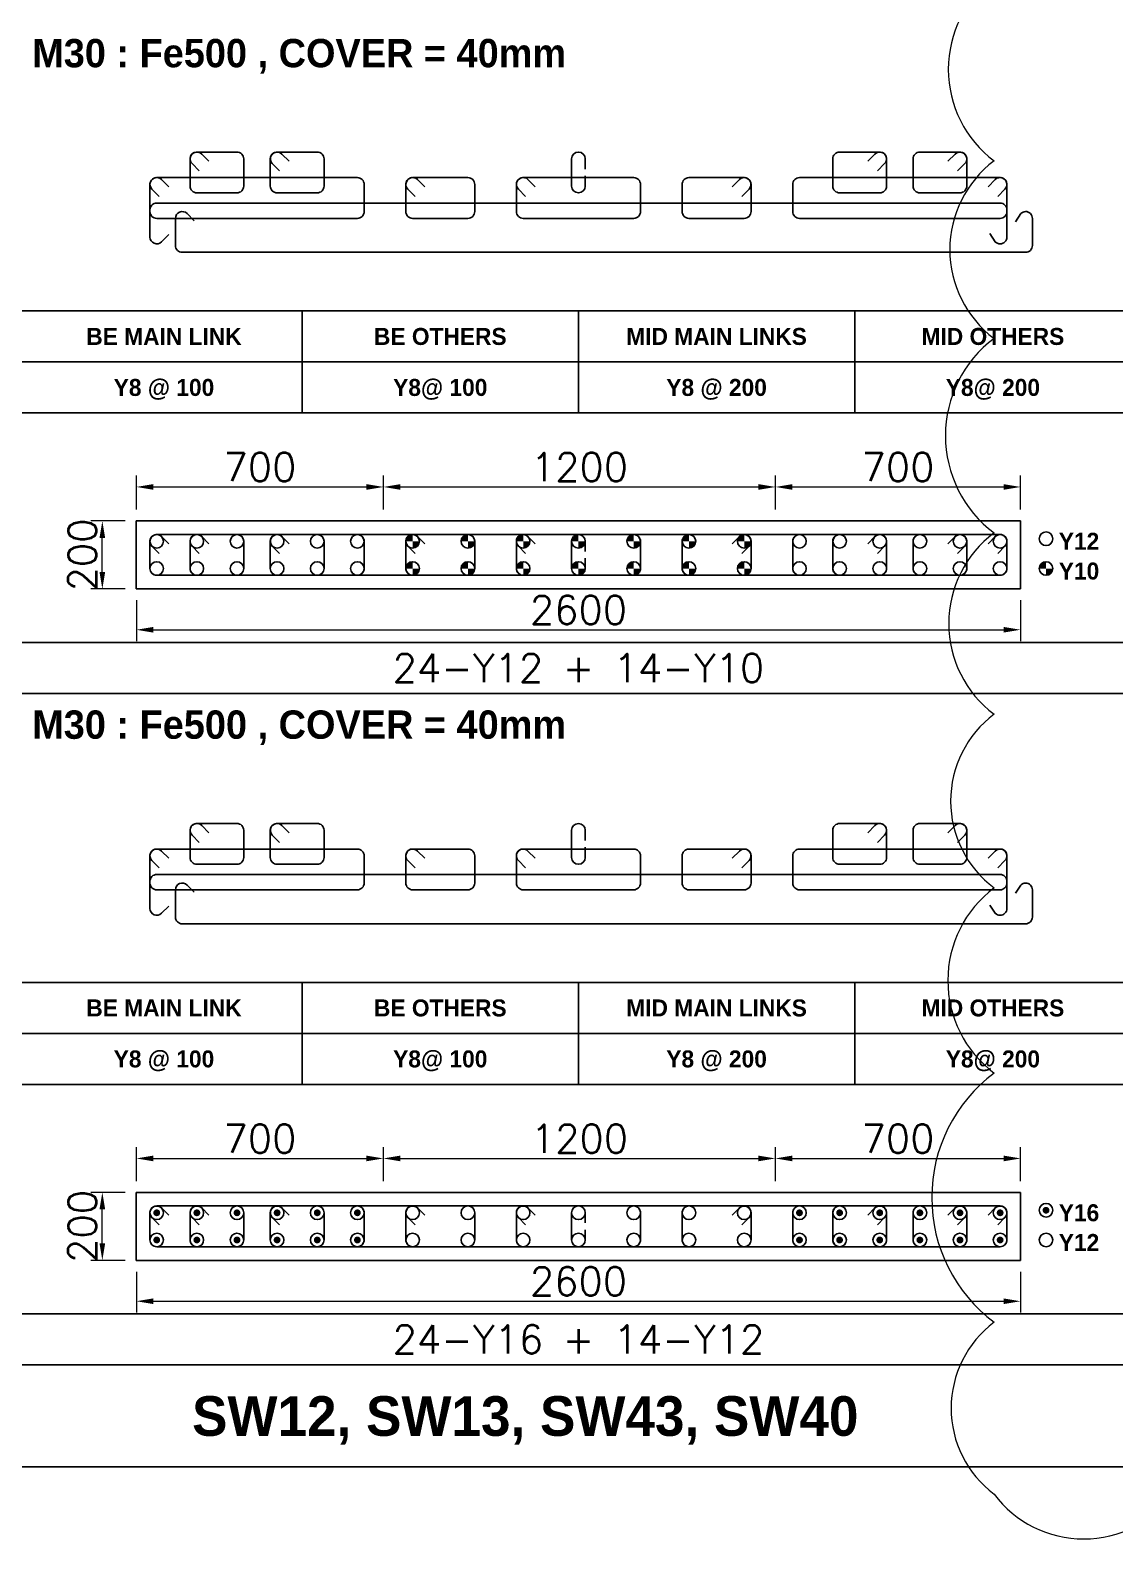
# Model space of a CAD drawing. Header units: millimetres. Extents: x -28707963 to -28231469, y 696001 to 896471.
# Drawn here: x -28315247 to -28305680, y 788127 to 801473 of the extents above; entities that cross this region are included whole.
import ezdxf
from ezdxf.enums import TextEntityAlignment as Align

# ---------------------------------------------------------------- set-up
doc = ezdxf.new("R2010")
doc.units = ezdxf.units.MM
doc.header["$MEASUREMENT"] = 0
doc.header["$PDMODE"] = 34
doc.header["$PDSIZE"] = -8
doc.layers.get('0').update_dxf_attribs({"lineweight": 5})
for name, color, linetype in [('09 COL TEXT-SCH', 2, 'Continuous'), ('14 REINF', 6, 'Continuous'), ('22 TABLE FRAME', 5, 'Continuous'), ('23 STIRRUPS', 5, 'Continuous'), ('SUB TITLE', 3, 'Continuous'), ('TEXT', 4, 'Continuous')]:
    doc.layers.add(name, color=color, linetype=linetype)
doc.layers.add('19 COLUMN', color=1, linetype='Continuous', lineweight=25)
doc.styles.add('adani bold', font='')
doc.styles.add('ROMANS', font='simplex.shx')
doc.styles.get('adani bold').set_extended_font_data('Adani Bold', bold=True)
doc.dimstyles.new('D 50', dxfattribs={"dimscale": 100, "dimtxt": 3, "dimasz": 1.5, "dimexe": 1, "dimexo": 1, "dimgap": 0.5, "dimtad": 1, "dimdec": 0, "dimdsep": 46, "dimtxsty": 'ROMANS', "dimcen": 2.5, "dimclrd": 5, "dimclre": 5, "dimclrt": 4, "dimadec": 0, "dimazin": 0, "dimtfac": 1, "dimtdec": 0, "dimtmove": 0, "dimatfit": 3, "dimfxl": 1, "dimlwd": 0, "dimlwe": 0, "dimarcsym": 0})

# ---------------------------------------------------------------- blocks, each defined once
blk = doc.blocks.new('*D52')
at = {"color": 5, "lineweight": 0, "transparency": 16777216}
for p, q in [((-28314311, 790518), (-28314311, 790158)), ((-28306511, 790518), (-28306511, 790158)), ((-28314161, 790258), (-28306661, 790258))]:
    blk.add_line(p, q, dxfattribs=at)
at = {"color": 5, "transparency": 16777216}
for points in [[(-28314161, 790283), (-28314161, 790233), (-28314311, 790258)], [(-28306661, 790233), (-28306661, 790283), (-28306511, 790258)]]:
    blk.add_solid(points, dxfattribs=at)
at = {"layer": 'Defpoints', "color": 0, "transparency": 16777216}
for p in [(-28314311, 790618), (-28306511, 790618), (-28306511, 790258)]:
    blk.add_point(p, dxfattribs=at)
at = {"color": 4, "transparency": 16777216, "insert": (-28310411, 790433), "char_height": 250, "attachment_point": 5, "style": 'ROMANS'}
blk.add_mtext('2600', dxfattribs=at)
blk = doc.blocks.new('*D53')
at = {"color": 5, "lineweight": 0, "transparency": 16777216}
for p, q in [((-28314411, 791218), (-28314711, 791218)), ((-28314611, 790768), (-28314611, 791068)), ((-28314411, 790618), (-28314711, 790618))]:
    blk.add_line(p, q, dxfattribs=at)
at = {"color": 5, "transparency": 16777216}
for points in [[(-28314586, 791068), (-28314636, 791068), (-28314611, 791218)], [(-28314636, 790768), (-28314586, 790768), (-28314611, 790618)]]:
    blk.add_solid(points, dxfattribs=at)
at = {"layer": 'Defpoints', "color": 0, "transparency": 16777216}
for p in [(-28314611, 791218), (-28314311, 791218), (-28314311, 790618)]:
    blk.add_point(p, dxfattribs=at)
at = {"color": 4, "transparency": 16777216, "insert": (-28314786, 790918), "char_height": 250, "attachment_point": 5, "rotation": 90, "style": 'ROMANS'}
blk.add_mtext('200', dxfattribs=at)
blk = doc.blocks.new('*D54')
at = {"color": 5, "lineweight": 0, "transparency": 16777216}
for p, q in [((-28314311, 791318), (-28314311, 791618)), ((-28312131, 791318), (-28312131, 791618)), ((-28314161, 791518), (-28312281, 791518))]:
    blk.add_line(p, q, dxfattribs=at)
at = {"color": 5, "transparency": 16777216}
for points in [[(-28314161, 791543), (-28314161, 791493), (-28314311, 791518)], [(-28312281, 791493), (-28312281, 791543), (-28312131, 791518)]]:
    blk.add_solid(points, dxfattribs=at)
at = {"layer": 'Defpoints', "color": 0, "transparency": 16777216}
for p in [(-28312131, 791518), (-28314311, 791218), (-28312131, 791218)]:
    blk.add_point(p, dxfattribs=at)
at = {"color": 4, "transparency": 16777216, "insert": (-28313221, 791693), "char_height": 250, "attachment_point": 5, "style": 'ROMANS'}
blk.add_mtext('700', dxfattribs=at)
blk = doc.blocks.new('*D55')
at = {"color": 5, "lineweight": 0, "transparency": 16777216}
for p, q in [((-28312131, 791318), (-28312131, 791618)), ((-28308673, 791318), (-28308673, 791618)), ((-28311981, 791518), (-28308823, 791518))]:
    blk.add_line(p, q, dxfattribs=at)
at = {"color": 5, "transparency": 16777216}
for points in [[(-28311981, 791543), (-28311981, 791493), (-28312131, 791518)], [(-28308823, 791493), (-28308823, 791543), (-28308673, 791518)]]:
    blk.add_solid(points, dxfattribs=at)
at = {"layer": 'Defpoints', "color": 0, "transparency": 16777216}
for p in [(-28308673, 791518), (-28312131, 791218), (-28308673, 791218)]:
    blk.add_point(p, dxfattribs=at)
at = {"color": 4, "transparency": 16777216, "insert": (-28310402, 791693), "char_height": 250, "attachment_point": 5, "style": 'ROMANS'}
blk.add_mtext('1200', dxfattribs=at)
blk = doc.blocks.new('*D56')
at = {"color": 5, "lineweight": 0, "transparency": 16777216}
for p, q in [((-28308673, 791318), (-28308673, 791618)), ((-28306511, 791318), (-28306511, 791618)), ((-28308523, 791518), (-28306661, 791518))]:
    blk.add_line(p, q, dxfattribs=at)
at = {"color": 5, "transparency": 16777216}
for points in [[(-28308523, 791543), (-28308523, 791493), (-28308673, 791518)], [(-28306661, 791493), (-28306661, 791543), (-28306511, 791518)]]:
    blk.add_solid(points, dxfattribs=at)
at = {"layer": 'Defpoints', "color": 0, "transparency": 16777216}
for p in [(-28306511, 791518), (-28308673, 791218), (-28306511, 791218)]:
    blk.add_point(p, dxfattribs=at)
at = {"color": 4, "transparency": 16777216, "insert": (-28307592, 791693), "char_height": 250, "attachment_point": 5, "style": 'ROMANS'}
blk.add_mtext('700', dxfattribs=at)
blk = doc.blocks.new('*D57')
at = {"color": 5, "lineweight": 0, "transparency": 16777216}
for p, q in [((-28314311, 796443), (-28314311, 796083)), ((-28306511, 796443), (-28306511, 796083)), ((-28314161, 796183), (-28306661, 796183))]:
    blk.add_line(p, q, dxfattribs=at)
at = {"color": 5, "transparency": 16777216}
for points in [[(-28314161, 796208), (-28314161, 796158), (-28314311, 796183)], [(-28306661, 796158), (-28306661, 796208), (-28306511, 796183)]]:
    blk.add_solid(points, dxfattribs=at)
at = {"layer": 'Defpoints', "color": 0, "transparency": 16777216}
for p in [(-28314311, 796543), (-28306511, 796543), (-28306511, 796183)]:
    blk.add_point(p, dxfattribs=at)
at = {"color": 4, "transparency": 16777216, "insert": (-28310411, 796358), "char_height": 250, "attachment_point": 5, "style": 'ROMANS'}
blk.add_mtext('2600', dxfattribs=at)
blk = doc.blocks.new('*D331')
at = {"color": 5, "lineweight": 0, "transparency": 16777216}
for p, q in [((-28314411, 797143), (-28314711, 797143)), ((-28314611, 796693), (-28314611, 796993)), ((-28314411, 796543), (-28314711, 796543))]:
    blk.add_line(p, q, dxfattribs=at)
at = {"color": 5, "transparency": 16777216}
for points in [[(-28314586, 796993), (-28314636, 796993), (-28314611, 797143)], [(-28314636, 796693), (-28314586, 796693), (-28314611, 796543)]]:
    blk.add_solid(points, dxfattribs=at)
at = {"layer": 'Defpoints', "color": 0, "transparency": 16777216}
for p in [(-28314611, 797143), (-28314311, 797143), (-28314311, 796543)]:
    blk.add_point(p, dxfattribs=at)
at = {"color": 4, "transparency": 16777216, "insert": (-28314786, 796843), "char_height": 250, "attachment_point": 5, "rotation": 90, "style": 'ROMANS'}
blk.add_mtext('200', dxfattribs=at)
blk = doc.blocks.new('*D332')
at = {"color": 5, "lineweight": 0, "transparency": 16777216}
for p, q in [((-28314311, 797243), (-28314311, 797543)), ((-28314161, 797443), (-28312281, 797443)), ((-28312131, 797243), (-28312131, 797543))]:
    blk.add_line(p, q, dxfattribs=at)
at = {"color": 5, "transparency": 16777216}
for points in [[(-28314161, 797468), (-28314161, 797418), (-28314311, 797443)], [(-28312281, 797418), (-28312281, 797468), (-28312131, 797443)]]:
    blk.add_solid(points, dxfattribs=at)
at = {"layer": 'Defpoints', "color": 0, "transparency": 16777216}
for p in [(-28312131, 797443), (-28314311, 797143), (-28312131, 797143)]:
    blk.add_point(p, dxfattribs=at)
at = {"color": 4, "transparency": 16777216, "insert": (-28313221, 797618), "char_height": 250, "attachment_point": 5, "style": 'ROMANS'}
blk.add_mtext('700', dxfattribs=at)
blk = doc.blocks.new('*D333')
at = {"color": 5, "lineweight": 0, "transparency": 16777216}
for p, q in [((-28312131, 797243), (-28312131, 797543)), ((-28311981, 797443), (-28308823, 797443)), ((-28308673, 797243), (-28308673, 797543))]:
    blk.add_line(p, q, dxfattribs=at)
at = {"color": 5, "transparency": 16777216}
for points in [[(-28311981, 797468), (-28311981, 797418), (-28312131, 797443)], [(-28308823, 797418), (-28308823, 797468), (-28308673, 797443)]]:
    blk.add_solid(points, dxfattribs=at)
at = {"layer": 'Defpoints', "color": 0, "transparency": 16777216}
for p in [(-28308673, 797443), (-28312131, 797143), (-28308673, 797143)]:
    blk.add_point(p, dxfattribs=at)
at = {"color": 4, "transparency": 16777216, "insert": (-28310402, 797618), "char_height": 250, "attachment_point": 5, "style": 'ROMANS'}
blk.add_mtext('1200', dxfattribs=at)
blk = doc.blocks.new('*D334')
at = {"color": 5, "lineweight": 0, "transparency": 16777216}
for p, q in [((-28308673, 797243), (-28308673, 797543)), ((-28308523, 797443), (-28306661, 797443)), ((-28306511, 797243), (-28306511, 797543))]:
    blk.add_line(p, q, dxfattribs=at)
at = {"color": 5, "transparency": 16777216}
for points in [[(-28308523, 797468), (-28308523, 797418), (-28308673, 797443)], [(-28306661, 797418), (-28306661, 797468), (-28306511, 797443)]]:
    blk.add_solid(points, dxfattribs=at)
at = {"layer": 'Defpoints', "color": 0, "transparency": 16777216}
for p in [(-28306511, 797443), (-28308673, 797143), (-28306511, 797143)]:
    blk.add_point(p, dxfattribs=at)
at = {"color": 4, "transparency": 16777216, "insert": (-28307592, 797618), "char_height": 250, "attachment_point": 5, "style": 'ROMANS'}
blk.add_mtext('700', dxfattribs=at)

msp = doc.modelspace()

# ---------------------------------------------------------------- hatches: boundary and pattern name
at = {"layer": '14 REINF'}
h = msp.add_hatch(color=6, dxfattribs=at)
edge = h.paths.add_edge_path(flags=0)
edge.add_line((-28311933.6, 796963.4), (-28311873.6, 796963.4))
edge.add_line((-28311873.6, 796963.4), (-28311873.6, 797023.4))
edge.add_arc((-28311873.6, 796963.4), 60, 90, 180)
edge = h.paths.add_edge_path(flags=0)
edge.add_line((-28311813.6, 796963.4), (-28311873.6, 796963.4))
edge.add_line((-28311873.6, 796963.4), (-28311873.6, 796903.4))
edge.add_arc((-28311873.6, 796963.4), 60, 270, 360)
h = msp.add_hatch(color=6, dxfattribs=at)
edge = h.paths.add_edge_path(flags=0)
edge.add_line((-28311446.1, 796963.4), (-28311386.1, 796963.4))
edge.add_line((-28311386.1, 796963.4), (-28311386.1, 797023.4))
edge.add_arc((-28311386.1, 796963.4), 60, 90, 180)
edge = h.paths.add_edge_path(flags=0)
edge.add_line((-28311326.1, 796963.4), (-28311386.1, 796963.4))
edge.add_line((-28311386.1, 796963.4), (-28311386.1, 796903.4))
edge.add_arc((-28311386.1, 796963.4), 60, 270, 360)
h = msp.add_hatch(color=6, dxfattribs=at)
edge = h.paths.add_edge_path(flags=0)
edge.add_line((-28310958.6, 796963.4), (-28310898.6, 796963.4))
edge.add_line((-28310898.6, 796963.4), (-28310898.6, 797023.4))
edge.add_arc((-28310898.6, 796963.4), 60, 90, 180)
edge = h.paths.add_edge_path(flags=0)
edge.add_line((-28310838.6, 796963.4), (-28310898.6, 796963.4))
edge.add_line((-28310898.6, 796963.4), (-28310898.6, 796903.4))
edge.add_arc((-28310898.6, 796963.4), 60, 270, 360)
h = msp.add_hatch(color=6, dxfattribs=at)
edge = h.paths.add_edge_path(flags=0)
edge.add_line((-28310471.1, 796963.4), (-28310411.1, 796963.4))
edge.add_line((-28310411.1, 796963.4), (-28310411.1, 797023.4))
edge.add_arc((-28310411.1, 796963.4), 60, 90, 180)
edge = h.paths.add_edge_path(flags=0)
edge.add_line((-28310351.1, 796963.4), (-28310411.1, 796963.4))
edge.add_line((-28310411.1, 796963.4), (-28310411.1, 796903.4))
edge.add_arc((-28310411.1, 796963.4), 60, 270, 360)
h = msp.add_hatch(color=6, dxfattribs=at)
edge = h.paths.add_edge_path(flags=0)
edge.add_line((-28309983.6, 796963.4), (-28309923.6, 796963.4))
edge.add_line((-28309923.6, 796963.4), (-28309923.6, 797023.4))
edge.add_arc((-28309923.6, 796963.4), 60, 90, 180)
edge = h.paths.add_edge_path(flags=0)
edge.add_line((-28309863.6, 796963.4), (-28309923.6, 796963.4))
edge.add_line((-28309923.6, 796963.4), (-28309923.6, 796903.4))
edge.add_arc((-28309923.6, 796963.4), 60, 270, 360)
h = msp.add_hatch(color=6, dxfattribs=at)
edge = h.paths.add_edge_path(flags=0)
edge.add_line((-28309496.1, 796963.4), (-28309436.1, 796963.4))
edge.add_line((-28309436.1, 796963.4), (-28309436.1, 797023.4))
edge.add_arc((-28309436.1, 796963.4), 60, 90, 180)
edge = h.paths.add_edge_path(flags=0)
edge.add_line((-28309376.1, 796963.4), (-28309436.1, 796963.4))
edge.add_line((-28309436.1, 796963.4), (-28309436.1, 796903.4))
edge.add_arc((-28309436.1, 796963.4), 60, 270, 360)
h = msp.add_hatch(color=6, dxfattribs=at)
edge = h.paths.add_edge_path(flags=0)
edge.add_line((-28309008.6, 796963.4), (-28308948.6, 796963.4))
edge.add_line((-28308948.6, 796963.4), (-28308948.6, 797023.4))
edge.add_arc((-28308948.6, 796963.4), 60, 90, 180)
edge = h.paths.add_edge_path(flags=0)
edge.add_line((-28308888.6, 796963.4), (-28308948.6, 796963.4))
edge.add_line((-28308948.6, 796963.4), (-28308948.6, 796903.4))
edge.add_arc((-28308948.6, 796963.4), 60, 270, 360)
h = msp.add_hatch(color=6, dxfattribs=at)
edge = h.paths.add_edge_path(flags=0)
edge.add_line((-28311933.6, 796723.4), (-28311873.6, 796723.4))
edge.add_line((-28311873.6, 796723.4), (-28311873.6, 796783.4))
edge.add_arc((-28311873.6, 796723.4), 60, 90, 180)
edge = h.paths.add_edge_path(flags=0)
edge.add_line((-28311813.6, 796723.4), (-28311873.6, 796723.4))
edge.add_line((-28311873.6, 796723.4), (-28311873.6, 796663.4))
edge.add_arc((-28311873.6, 796723.4), 60, 270, 360)
h = msp.add_hatch(color=6, dxfattribs=at)
edge = h.paths.add_edge_path(flags=0)
edge.add_line((-28311446.1, 796723.4), (-28311386.1, 796723.4))
edge.add_line((-28311386.1, 796723.4), (-28311386.1, 796783.4))
edge.add_arc((-28311386.1, 796723.4), 60, 90, 180)
edge = h.paths.add_edge_path(flags=0)
edge.add_line((-28311326.1, 796723.4), (-28311386.1, 796723.4))
edge.add_line((-28311386.1, 796723.4), (-28311386.1, 796663.4))
edge.add_arc((-28311386.1, 796723.4), 60, 270, 360)
h = msp.add_hatch(color=6, dxfattribs=at)
edge = h.paths.add_edge_path(flags=0)
edge.add_line((-28310958.6, 796723.4), (-28310898.6, 796723.4))
edge.add_line((-28310898.6, 796723.4), (-28310898.6, 796783.4))
edge.add_arc((-28310898.6, 796723.4), 60, 90, 180)
edge = h.paths.add_edge_path(flags=0)
edge.add_line((-28310838.6, 796723.4), (-28310898.6, 796723.4))
edge.add_line((-28310898.6, 796723.4), (-28310898.6, 796663.4))
edge.add_arc((-28310898.6, 796723.4), 60, 270, 360)
h = msp.add_hatch(color=6, dxfattribs=at)
edge = h.paths.add_edge_path(flags=0)
edge.add_line((-28310471.1, 796723.4), (-28310411.1, 796723.4))
edge.add_line((-28310411.1, 796723.4), (-28310411.1, 796783.4))
edge.add_arc((-28310411.1, 796723.4), 60, 90, 180)
edge = h.paths.add_edge_path(flags=0)
edge.add_line((-28310351.1, 796723.4), (-28310411.1, 796723.4))
edge.add_line((-28310411.1, 796723.4), (-28310411.1, 796663.4))
edge.add_arc((-28310411.1, 796723.4), 60, 270, 360)
h = msp.add_hatch(color=6, dxfattribs=at)
edge = h.paths.add_edge_path(flags=0)
edge.add_line((-28309983.6, 796723.4), (-28309923.6, 796723.4))
edge.add_line((-28309923.6, 796723.4), (-28309923.6, 796783.4))
edge.add_arc((-28309923.6, 796723.4), 60, 90, 180)
edge = h.paths.add_edge_path(flags=0)
edge.add_line((-28309863.6, 796723.4), (-28309923.6, 796723.4))
edge.add_line((-28309923.6, 796723.4), (-28309923.6, 796663.4))
edge.add_arc((-28309923.6, 796723.4), 60, 270, 360)
h = msp.add_hatch(color=6, dxfattribs=at)
edge = h.paths.add_edge_path(flags=0)
edge.add_line((-28309496.1, 796723.4), (-28309436.1, 796723.4))
edge.add_line((-28309436.1, 796723.4), (-28309436.1, 796783.4))
edge.add_arc((-28309436.1, 796723.4), 60, 90, 180)
edge = h.paths.add_edge_path(flags=0)
edge.add_line((-28309376.1, 796723.4), (-28309436.1, 796723.4))
edge.add_line((-28309436.1, 796723.4), (-28309436.1, 796663.4))
edge.add_arc((-28309436.1, 796723.4), 60, 270, 360)
h = msp.add_hatch(color=6, dxfattribs=at)
edge = h.paths.add_edge_path(flags=0)
edge.add_line((-28309008.6, 796723.4), (-28308948.6, 796723.4))
edge.add_line((-28308948.6, 796723.4), (-28308948.6, 796783.4))
edge.add_arc((-28308948.6, 796723.4), 60, 90, 180)
edge = h.paths.add_edge_path(flags=0)
edge.add_line((-28308888.6, 796723.4), (-28308948.6, 796723.4))
edge.add_line((-28308948.6, 796723.4), (-28308948.6, 796663.4))
edge.add_arc((-28308948.6, 796723.4), 60, 270, 360)
h = msp.add_hatch(color=6, dxfattribs=at)
edge = h.paths.add_edge_path(flags=0)
edge.add_line((-28306346.1, 796723.4), (-28306286.1, 796723.4))
edge.add_line((-28306286.1, 796723.4), (-28306286.1, 796783.4))
edge.add_arc((-28306286.1, 796723.4), 60, 90, 180)
edge = h.paths.add_edge_path(flags=0)
edge.add_line((-28306226.1, 796723.4), (-28306286.1, 796723.4))
edge.add_line((-28306286.1, 796723.4), (-28306286.1, 796663.4))
edge.add_arc((-28306286.1, 796723.4), 60, 270, 360)

# ---------------------------------------------------------------- linework, layer by layer
msp.add_lwpolyline([(-28341538.8, 788796.2), (-28242181.2, 788796.2), (-28242181.2, 874671.2), (-28341538.8, 874671.2)], close=True)
msp.add_lwpolyline([(-28306744.3, 801936.1, 0.5), (-28306744.3, 800319.9, 0.5), (-28306744.3, 798753.6, 0.5), (-28306744.3, 797037.3, 0.5), (-28306744.3, 795437.7, 0.5), (-28306744.3, 793904.7, 0.5), (-28306744.3, 792271.8, 0.5), (-28306744.3, 790072.3, 0.5), (-28306744.3, 788556, 0.5), (-28305161.3, 788556, 0.5), (-28303445, 788556, 0.5), (-28301778.8, 788556, 0.5), (-28300179.2, 788556, 0.5), (-28298662.9, 788556, 0.5), (-28298662.9, 790072.3, 0.5), (-28297146.6, 790072.3, 0.5)], format="xyb")
at = {"layer": '14 REINF', "color": 6, "const_width": 30}
for points in [[(-28314146.1, 791038.4, 1), (-28314116.1, 791038.4, 1)], [(-28313792.1, 791038.4, 1), (-28313762.1, 791038.4, 1)], [(-28313438.1, 791038.4, 1), (-28313408.1, 791038.4, 1)], [(-28313084.1, 791038.4, 1), (-28313054.1, 791038.4, 1)], [(-28312730.1, 791038.4, 1), (-28312700.1, 791038.4, 1)], [(-28312376.1, 791038.4, 1), (-28312346.1, 791038.4, 1)], [(-28308476.1, 791038.4, 1), (-28308446.1, 791038.4, 1)], [(-28308122.1, 791038.4, 1), (-28308092.1, 791038.4, 1)], [(-28307768.1, 791038.4, 1), (-28307738.1, 791038.4, 1)], [(-28307414.1, 791038.4, 1), (-28307384.1, 791038.4, 1)], [(-28307060.1, 791038.4, 1), (-28307030.1, 791038.4, 1)], [(-28306706.1, 791038.4, 1), (-28306676.1, 791038.4, 1)], [(-28306301.1, 791060.9, 1), (-28306271.1, 791060.9, 1)], [(-28314146.1, 790798.4, 1), (-28314116.1, 790798.4, 1)], [(-28313792.1, 790798.4, 1), (-28313762.1, 790798.4, 1)], [(-28313438.1, 790798.4, 1), (-28313408.1, 790798.4, 1)], [(-28313084.1, 790798.4, 1), (-28313054.1, 790798.4, 1)], [(-28312730.1, 790798.4, 1), (-28312700.1, 790798.4, 1)], [(-28312376.1, 790798.4, 1), (-28312346.1, 790798.4, 1)], [(-28308476.1, 790798.4, 1), (-28308446.1, 790798.4, 1)], [(-28308122.1, 790798.4, 1), (-28308092.1, 790798.4, 1)], [(-28307768.1, 790798.4, 1), (-28307738.1, 790798.4, 1)], [(-28307414.1, 790798.4, 1), (-28307384.1, 790798.4, 1)], [(-28307060.1, 790798.4, 1), (-28307030.1, 790798.4, 1)], [(-28306706.1, 790798.4, 1), (-28306676.1, 790798.4, 1)]]:
    msp.add_lwpolyline(points, format="xyb", close=True, dxfattribs=at)
at = {"layer": '14 REINF', "color": 6}
for centre in [(-28306286.1, 796985.9), (-28314131.1, 796963.4), (-28313777.1, 796963.4), (-28313423.1, 796963.4), (-28313069.1, 796963.4), (-28312715.1, 796963.4), (-28312361.1, 796963.4), (-28311873.6, 796963.4), (-28311386.1, 796963.4), (-28310898.6, 796963.4), (-28310411.1, 796963.4), (-28309923.6, 796963.4), (-28309436.1, 796963.4), (-28308948.6, 796963.4), (-28308461.1, 796963.4), (-28308107.1, 796963.4), (-28307753.1, 796963.4), (-28307399.1, 796963.4), (-28307045.1, 796963.4), (-28306691.1, 796963.4), (-28314131.1, 796723.4), (-28313777.1, 796723.4), (-28313423.1, 796723.4), (-28313069.1, 796723.4), (-28312715.1, 796723.4), (-28312361.1, 796723.4), (-28311873.6, 796723.4), (-28311386.1, 796723.4), (-28310898.6, 796723.4), (-28310411.1, 796723.4), (-28309923.6, 796723.4), (-28309436.1, 796723.4), (-28308948.6, 796723.4), (-28308461.1, 796723.4), (-28308107.1, 796723.4), (-28307753.1, 796723.4), (-28307399.1, 796723.4), (-28307045.1, 796723.4), (-28306691.1, 796723.4), (-28306286.1, 796723.4), (-28314131.1, 791038.4), (-28313777.1, 791038.4), (-28313423.1, 791038.4), (-28313069.1, 791038.4), (-28312715.1, 791038.4), (-28312361.1, 791038.4), (-28311873.6, 791038.4), (-28311386.1, 791038.4), (-28310898.6, 791038.4), (-28310411.1, 791038.4), (-28309923.6, 791038.4), (-28309436.1, 791038.4), (-28308948.6, 791038.4), (-28308461.1, 791038.4), (-28308107.1, 791038.4), (-28307753.1, 791038.4), (-28307399.1, 791038.4), (-28307045.1, 791038.4), (-28306691.1, 791038.4), (-28306286.1, 791060.9), (-28314131.1, 790798.4), (-28313777.1, 790798.4), (-28313423.1, 790798.4), (-28313069.1, 790798.4), (-28312715.1, 790798.4), (-28312361.1, 790798.4), (-28311873.6, 790798.4), (-28311386.1, 790798.4), (-28310898.6, 790798.4), (-28310411.1, 790798.4), (-28309923.6, 790798.4), (-28309436.1, 790798.4), (-28308948.6, 790798.4), (-28308461.1, 790798.4), (-28308107.1, 790798.4), (-28307753.1, 790798.4), (-28307399.1, 790798.4), (-28307045.1, 790798.4), (-28306691.1, 790798.4), (-28306286.1, 790798.4)]:
    msp.add_circle(centre, 60, dxfattribs=at)
at = {"layer": '19 COLUMN', "color": 4}
for points in [[(-28306511.1, 797143.4), (-28314311.1, 797143.4)], [(-28314311.1, 797143.4), (-28314311.1, 796543.4)], [(-28306511.1, 796543.4), (-28306511.1, 797143.4)], [(-28314311.1, 796543.4), (-28306511.1, 796543.4)], [(-28306511.1, 791218.4), (-28314311.1, 791218.4)], [(-28314311.1, 791218.4), (-28314311.1, 790618.4)], [(-28306511.1, 790618.4), (-28306511.1, 791218.4)], [(-28314311.1, 790618.4), (-28306511.1, 790618.4)]]:
    msp.add_lwpolyline(points, dxfattribs=at)
at = {"layer": '22 TABLE FRAME', "color": 5, "linetype": 'Continuous'}
for p, q in [((-28330286.1, 798996.2), (-28245536.1, 798996.2)), ((-28312848.6, 798996.2), (-28312848.6, 798096.2)), ((-28310411.1, 798996.2), (-28310411.1, 798096.2)), ((-28307973.6, 798996.2), (-28307973.6, 798096.2)), ((-28330286.1, 798546.2), (-28245536.1, 798546.2)), ((-28330286.1, 798096.2), (-28245536.1, 798096.2)), ((-28330286.1, 796071.2), (-28245536.1, 796071.2)), ((-28334786.1, 795621.2), (-28245536.1, 795621.2)), ((-28330286.1, 793071.2), (-28245536.1, 793071.2)), ((-28312848.6, 793071.2), (-28312848.6, 792171.2)), ((-28310411.1, 793071.2), (-28310411.1, 792171.2)), ((-28307973.6, 793071.2), (-28307973.6, 792171.2)), ((-28330286.1, 792621.2), (-28245536.1, 792621.2)), ((-28330286.1, 792171.2), (-28245536.1, 792171.2)), ((-28330286.1, 790146.2), (-28245536.1, 790146.2)), ((-28334786.1, 789696.2), (-28245536.1, 789696.2)), ((-28334786.1, 788796.2), (-28245536.1, 788796.2)), ((-28334786.1, 788796.2), (-28245536.1, 788796.2))]:
    msp.add_line(p, q, dxfattribs=at)
at = {"layer": '23 STIRRUPS', "color": 5}
for points in [[(-28313755.9, 800232.3), (-28313819.5, 800295.9, -0.668178), (-28313777.1, 800398.4), (-28313423.1, 800398.4, -0.4142136), (-28313363.1, 800338.4), (-28313363.1, 800098.4, -0.4142136), (-28313423.1, 800038.4), (-28313777.1, 800038.4, -0.4142136), (-28313837.1, 800098.4), (-28313837.1, 800338.4, -0.6681793), (-28313734.7, 800380.8), (-28313671, 800317.1)], [(-28313047.9, 800232.3), (-28313111.5, 800295.9, -0.668178), (-28313069.1, 800398.4), (-28312715.1, 800398.4, -0.4142136), (-28312655.1, 800338.4), (-28312655.1, 800098.4, -0.4142136), (-28312715.1, 800038.4), (-28313069.1, 800038.4, -0.4142136), (-28313129.1, 800098.4), (-28313129.1, 800338.4, -0.6681793), (-28313026.7, 800380.8), (-28312963, 800317.1)], [(-28310351.1, 800188.4), (-28310351.1, 800098.4, -1), (-28310471.1, 800098.4), (-28310471.1, 800338.4, -1), (-28310351.1, 800338.4), (-28310351.1, 800248.4)], [(-28307859.2, 800317.1), (-28307795.5, 800380.8, -0.6681793), (-28307693.1, 800338.4), (-28307693.1, 800098.4, -0.4142136), (-28307753.1, 800038.4), (-28308107.1, 800038.4, -0.4142136), (-28308167.1, 800098.4), (-28308167.1, 800338.4, -0.4142136), (-28308107.1, 800398.4), (-28307753.1, 800398.4, -0.668178), (-28307710.7, 800295.9), (-28307774.3, 800232.3)], [(-28307151.2, 800317.1), (-28307087.5, 800380.8, -0.6681793), (-28306985.1, 800338.4), (-28306985.1, 800098.4, -0.4142136), (-28307045.1, 800038.4), (-28307399.1, 800038.4, -0.4142136), (-28307459.1, 800098.4), (-28307459.1, 800338.4, -0.4142136), (-28307399.1, 800398.4), (-28307045.1, 800398.4, -0.668178), (-28307002.7, 800295.9), (-28307066.3, 800232.3)], [(-28314109.9, 800007.3), (-28314173.5, 800070.9, -0.668178), (-28314131.1, 800173.4), (-28312361.1, 800173.4, -0.4142136), (-28312301.1, 800113.4), (-28312301.1, 799873.4, -0.4142136), (-28312361.1, 799813.4), (-28314131.1, 799813.4, -0.4142136), (-28314191.1, 799873.4), (-28314191.1, 800113.4, -0.6681793), (-28314088.7, 800155.8), (-28314025, 800092.1)], [(-28311852.4, 800007.3), (-28311916, 800070.9, -0.668178), (-28311873.6, 800173.4), (-28311386.1, 800173.4, -0.4142136), (-28311326.1, 800113.4), (-28311326.1, 799873.4, -0.4142136), (-28311386.1, 799813.4), (-28311873.6, 799813.4, -0.4142136), (-28311933.6, 799873.4), (-28311933.6, 800113.4, -0.6681793), (-28311831.2, 800155.8), (-28311767.5, 800092.1)], [(-28310877.4, 800007.3), (-28310941, 800070.9, -0.668178), (-28310898.6, 800173.4), (-28309923.6, 800173.4, -0.4142136), (-28309863.6, 800113.4), (-28309863.6, 799873.4, -0.4142136), (-28309923.6, 799813.4), (-28310898.6, 799813.4, -0.4142136), (-28310958.6, 799873.4), (-28310958.6, 800113.4, -0.6681793), (-28310856.2, 800155.8), (-28310792.5, 800092.1)], [(-28309054.7, 800092.1), (-28308991, 800155.8, -0.6681793), (-28308888.6, 800113.4), (-28308888.6, 799873.4, -0.4142136), (-28308948.6, 799813.4), (-28309436.1, 799813.4, -0.4142136), (-28309496.1, 799873.4), (-28309496.1, 800113.4, -0.4142136), (-28309436.1, 800173.4), (-28308948.6, 800173.4, -0.668178), (-28308906.2, 800070.9), (-28308969.8, 800007.3)], [(-28306797.2, 800092.1), (-28306733.5, 800155.8, -0.6681793), (-28306631.1, 800113.4), (-28306631.1, 799873.4, -0.4142136), (-28306691.1, 799813.4), (-28308461.1, 799813.4, -0.4142136), (-28308521.1, 799873.4), (-28308521.1, 800113.4, -0.4142136), (-28308461.1, 800173.4), (-28306691.1, 800173.4, -0.668178), (-28306648.7, 800070.9), (-28306712.3, 800007.3)], [(-28306781.1, 799678.4), (-28306733.5, 799605.9, 0.1989119), (-28306691.1, 799588.4, 0.4142136), (-28306631.1, 799648.4), (-28306631.1, 799888.4, 0.4142136), (-28306691.1, 799948.4), (-28314131.1, 799948.4, 0.4142136), (-28314191.1, 799888.4), (-28314191.1, 799648.4, 0.6681793), (-28314088.7, 799605.9), (-28314025, 799669.6)], [(-28306556.1, 799783.4), (-28306508.5, 799855.8, -0.1989119), (-28306466.1, 799873.4, -0.4142136), (-28306406.1, 799813.4), (-28306406.1, 799573.4, -0.4142136), (-28306466.1, 799513.4), (-28313906.1, 799513.4, -0.4142136), (-28313966.1, 799573.4), (-28313966.1, 799813.4, -0.6681793), (-28313863.7, 799855.8), (-28313800, 799792.1)], [(-28314109.9, 796857.3), (-28314173.5, 796920.9, -0.668178), (-28314131.1, 797023.4), (-28306691.1, 797023.4, -0.4142136), (-28306631.1, 796963.4), (-28306631.1, 796723.4, -0.4142136), (-28306691.1, 796663.4), (-28314131.1, 796663.4, -0.4142136), (-28314191.1, 796723.4), (-28314191.1, 796963.4, -0.6681793), (-28314088.7, 797005.8), (-28314025, 796942.1)], [(-28314109.9, 796857.3), (-28314173.5, 796920.9, -0.668178), (-28314131.1, 797023.4), (-28312361.1, 797023.4, -0.4142136), (-28312301.1, 796963.4), (-28312301.1, 796723.4, -0.4142136), (-28312361.1, 796663.4), (-28314131.1, 796663.4, -0.4142136), (-28314191.1, 796723.4), (-28314191.1, 796963.4, -0.6681793), (-28314088.7, 797005.8), (-28314025, 796942.1)], [(-28313755.9, 796857.3), (-28313819.5, 796920.9, -0.668178), (-28313777.1, 797023.4), (-28313423.1, 797023.4, -0.4142136), (-28313363.1, 796963.4), (-28313363.1, 796723.4, -0.4142136), (-28313423.1, 796663.4), (-28313777.1, 796663.4, -0.4142136), (-28313837.1, 796723.4), (-28313837.1, 796963.4, -0.6681793), (-28313734.7, 797005.8), (-28313671, 796942.1)], [(-28313047.9, 796857.3), (-28313111.5, 796920.9, -0.668178), (-28313069.1, 797023.4), (-28312715.1, 797023.4, -0.4142136), (-28312655.1, 796963.4), (-28312655.1, 796723.4, -0.4142136), (-28312715.1, 796663.4), (-28313069.1, 796663.4, -0.4142136), (-28313129.1, 796723.4), (-28313129.1, 796963.4, -0.6681793), (-28313026.7, 797005.8), (-28312963, 796942.1)], [(-28311852.4, 796857.3), (-28311916, 796920.9, -0.668178), (-28311873.6, 797023.4), (-28311386.1, 797023.4, -0.4142136), (-28311326.1, 796963.4), (-28311326.1, 796723.4, -0.4142136), (-28311386.1, 796663.4), (-28311873.6, 796663.4, -0.4142136), (-28311933.6, 796723.4), (-28311933.6, 796963.4, -0.6681793), (-28311831.2, 797005.8), (-28311767.5, 796942.1)], [(-28310877.4, 796857.3), (-28310941, 796920.9, -0.668178), (-28310898.6, 797023.4), (-28309923.6, 797023.4, -0.4142136), (-28309863.6, 796963.4), (-28309863.6, 796723.4, -0.4142136), (-28309923.6, 796663.4), (-28310898.6, 796663.4, -0.4142136), (-28310958.6, 796723.4), (-28310958.6, 796963.4, -0.6681793), (-28310856.2, 797005.8), (-28310792.5, 796942.1)], [(-28310351.1, 796813.4), (-28310351.1, 796723.4, -1), (-28310471.1, 796723.4), (-28310471.1, 796963.4, -1), (-28310351.1, 796963.4), (-28310351.1, 796873.4)], [(-28309054.7, 796942.1), (-28308991, 797005.8, -0.6681793), (-28308888.6, 796963.4), (-28308888.6, 796723.4, -0.4142136), (-28308948.6, 796663.4), (-28309436.1, 796663.4, -0.4142136), (-28309496.1, 796723.4), (-28309496.1, 796963.4, -0.4142136), (-28309436.1, 797023.4), (-28308948.6, 797023.4, -0.668178), (-28308906.2, 796920.9), (-28308969.8, 796857.3)], [(-28306797.2, 796942.1), (-28306733.5, 797005.8, -0.6681793), (-28306631.1, 796963.4), (-28306631.1, 796723.4, -0.4142136), (-28306691.1, 796663.4), (-28308461.1, 796663.4, -0.4142136), (-28308521.1, 796723.4), (-28308521.1, 796963.4, -0.4142136), (-28308461.1, 797023.4), (-28306691.1, 797023.4, -0.668178), (-28306648.7, 796920.9), (-28306712.3, 796857.3)], [(-28307859.2, 796942.1), (-28307795.5, 797005.8, -0.6681793), (-28307693.1, 796963.4), (-28307693.1, 796723.4, -0.4142136), (-28307753.1, 796663.4), (-28308107.1, 796663.4, -0.4142136), (-28308167.1, 796723.4), (-28308167.1, 796963.4, -0.4142136), (-28308107.1, 797023.4), (-28307753.1, 797023.4, -0.668178), (-28307710.7, 796920.9), (-28307774.3, 796857.3)], [(-28307151.2, 796942.1), (-28307087.5, 797005.8, -0.6681793), (-28306985.1, 796963.4), (-28306985.1, 796723.4, -0.4142136), (-28307045.1, 796663.4), (-28307399.1, 796663.4, -0.4142136), (-28307459.1, 796723.4), (-28307459.1, 796963.4, -0.4142136), (-28307399.1, 797023.4), (-28307045.1, 797023.4, -0.668178), (-28307002.7, 796920.9), (-28307066.3, 796857.3)], [(-28313755.9, 794307.3), (-28313819.5, 794370.9, -0.668178), (-28313777.1, 794473.4), (-28313423.1, 794473.4, -0.4142136), (-28313363.1, 794413.4), (-28313363.1, 794173.4, -0.4142136), (-28313423.1, 794113.4), (-28313777.1, 794113.4, -0.4142136), (-28313837.1, 794173.4), (-28313837.1, 794413.4, -0.6681793), (-28313734.7, 794455.8), (-28313671, 794392.1)], [(-28313047.9, 794307.3), (-28313111.5, 794370.9, -0.668178), (-28313069.1, 794473.4), (-28312715.1, 794473.4, -0.4142136), (-28312655.1, 794413.4), (-28312655.1, 794173.4, -0.4142136), (-28312715.1, 794113.4), (-28313069.1, 794113.4, -0.4142136), (-28313129.1, 794173.4), (-28313129.1, 794413.4, -0.6681793), (-28313026.7, 794455.8), (-28312963, 794392.1)], [(-28310351.1, 794263.4), (-28310351.1, 794173.4, -1), (-28310471.1, 794173.4), (-28310471.1, 794413.4, -1), (-28310351.1, 794413.4), (-28310351.1, 794323.4)], [(-28307859.2, 794392.1), (-28307795.5, 794455.8, -0.6681793), (-28307693.1, 794413.4), (-28307693.1, 794173.4, -0.4142136), (-28307753.1, 794113.4), (-28308107.1, 794113.4, -0.4142136), (-28308167.1, 794173.4), (-28308167.1, 794413.4, -0.4142136), (-28308107.1, 794473.4), (-28307753.1, 794473.4, -0.668178), (-28307710.7, 794370.9), (-28307774.3, 794307.3)], [(-28307151.2, 794392.1), (-28307087.5, 794455.8, -0.6681793), (-28306985.1, 794413.4), (-28306985.1, 794173.4, -0.4142136), (-28307045.1, 794113.4), (-28307399.1, 794113.4, -0.4142136), (-28307459.1, 794173.4), (-28307459.1, 794413.4, -0.4142136), (-28307399.1, 794473.4), (-28307045.1, 794473.4, -0.668178), (-28307002.7, 794370.9), (-28307066.3, 794307.3)], [(-28314109.9, 794082.3), (-28314173.5, 794145.9, -0.668178), (-28314131.1, 794248.4), (-28312361.1, 794248.4, -0.4142136), (-28312301.1, 794188.4), (-28312301.1, 793948.4, -0.4142136), (-28312361.1, 793888.4), (-28314131.1, 793888.4, -0.4142136), (-28314191.1, 793948.4), (-28314191.1, 794188.4, -0.6681793), (-28314088.7, 794230.8), (-28314025, 794167.1)], [(-28311852.4, 794082.3), (-28311916, 794145.9, -0.668178), (-28311873.6, 794248.4), (-28311386.1, 794248.4, -0.4142136), (-28311326.1, 794188.4), (-28311326.1, 793948.4, -0.4142136), (-28311386.1, 793888.4), (-28311873.6, 793888.4, -0.4142136), (-28311933.6, 793948.4), (-28311933.6, 794188.4, -0.6681793), (-28311831.2, 794230.8), (-28311767.5, 794167.1)], [(-28310877.4, 794082.3), (-28310941, 794145.9, -0.668178), (-28310898.6, 794248.4), (-28309923.6, 794248.4, -0.4142136), (-28309863.6, 794188.4), (-28309863.6, 793948.4, -0.4142136), (-28309923.6, 793888.4), (-28310898.6, 793888.4, -0.4142136), (-28310958.6, 793948.4), (-28310958.6, 794188.4, -0.6681793), (-28310856.2, 794230.8), (-28310792.5, 794167.1)], [(-28309054.7, 794167.1), (-28308991, 794230.8, -0.6681793), (-28308888.6, 794188.4), (-28308888.6, 793948.4, -0.4142136), (-28308948.6, 793888.4), (-28309436.1, 793888.4, -0.4142136), (-28309496.1, 793948.4), (-28309496.1, 794188.4, -0.4142136), (-28309436.1, 794248.4), (-28308948.6, 794248.4, -0.668178), (-28308906.2, 794145.9), (-28308969.8, 794082.3)], [(-28306797.2, 794167.1), (-28306733.5, 794230.8, -0.6681793), (-28306631.1, 794188.4), (-28306631.1, 793948.4, -0.4142136), (-28306691.1, 793888.4), (-28308461.1, 793888.4, -0.4142136), (-28308521.1, 793948.4), (-28308521.1, 794188.4, -0.4142136), (-28308461.1, 794248.4), (-28306691.1, 794248.4, -0.668178), (-28306648.7, 794145.9), (-28306712.3, 794082.3)], [(-28306781.1, 793753.4), (-28306733.5, 793680.9, 0.1989119), (-28306691.1, 793663.4, 0.4142136), (-28306631.1, 793723.4), (-28306631.1, 793963.4, 0.4142136), (-28306691.1, 794023.4), (-28314131.1, 794023.4, 0.4142136), (-28314191.1, 793963.4), (-28314191.1, 793723.4, 0.6681793), (-28314088.7, 793680.9), (-28314025, 793744.6)], [(-28306556.1, 793858.4), (-28306508.5, 793930.8, -0.1989119), (-28306466.1, 793948.4, -0.4142136), (-28306406.1, 793888.4), (-28306406.1, 793648.4, -0.4142136), (-28306466.1, 793588.4), (-28313906.1, 793588.4, -0.4142136), (-28313966.1, 793648.4), (-28313966.1, 793888.4, -0.6681793), (-28313863.7, 793930.8), (-28313800, 793867.1)], [(-28314109.9, 790932.3), (-28314173.5, 790995.9, -0.668178), (-28314131.1, 791098.4), (-28306691.1, 791098.4, -0.4142136), (-28306631.1, 791038.4), (-28306631.1, 790798.4, -0.4142136), (-28306691.1, 790738.4), (-28314131.1, 790738.4, -0.4142136), (-28314191.1, 790798.4), (-28314191.1, 791038.4, -0.6681793), (-28314088.7, 791080.8), (-28314025, 791017.1)], [(-28314109.9, 790932.3), (-28314173.5, 790995.9, -0.668178), (-28314131.1, 791098.4), (-28312361.1, 791098.4, -0.4142136), (-28312301.1, 791038.4), (-28312301.1, 790798.4, -0.4142136), (-28312361.1, 790738.4), (-28314131.1, 790738.4, -0.4142136), (-28314191.1, 790798.4), (-28314191.1, 791038.4, -0.6681793), (-28314088.7, 791080.8), (-28314025, 791017.1)], [(-28313755.9, 790932.3), (-28313819.5, 790995.9, -0.668178), (-28313777.1, 791098.4), (-28313423.1, 791098.4, -0.4142136), (-28313363.1, 791038.4), (-28313363.1, 790798.4, -0.4142136), (-28313423.1, 790738.4), (-28313777.1, 790738.4, -0.4142136), (-28313837.1, 790798.4), (-28313837.1, 791038.4, -0.6681793), (-28313734.7, 791080.8), (-28313671, 791017.1)], [(-28313047.9, 790932.3), (-28313111.5, 790995.9, -0.668178), (-28313069.1, 791098.4), (-28312715.1, 791098.4, -0.4142136), (-28312655.1, 791038.4), (-28312655.1, 790798.4, -0.4142136), (-28312715.1, 790738.4), (-28313069.1, 790738.4, -0.4142136), (-28313129.1, 790798.4), (-28313129.1, 791038.4, -0.6681793), (-28313026.7, 791080.8), (-28312963, 791017.1)], [(-28311852.4, 790932.3), (-28311916, 790995.9, -0.668178), (-28311873.6, 791098.4), (-28311386.1, 791098.4, -0.4142136), (-28311326.1, 791038.4), (-28311326.1, 790798.4, -0.4142136), (-28311386.1, 790738.4), (-28311873.6, 790738.4, -0.4142136), (-28311933.6, 790798.4), (-28311933.6, 791038.4, -0.6681793), (-28311831.2, 791080.8), (-28311767.5, 791017.1)], [(-28310877.4, 790932.3), (-28310941, 790995.9, -0.668178), (-28310898.6, 791098.4), (-28309923.6, 791098.4, -0.4142136), (-28309863.6, 791038.4), (-28309863.6, 790798.4, -0.4142136), (-28309923.6, 790738.4), (-28310898.6, 790738.4, -0.4142136), (-28310958.6, 790798.4), (-28310958.6, 791038.4, -0.6681793), (-28310856.2, 791080.8), (-28310792.5, 791017.1)], [(-28310351.1, 790888.4), (-28310351.1, 790798.4, -1), (-28310471.1, 790798.4), (-28310471.1, 791038.4, -1), (-28310351.1, 791038.4), (-28310351.1, 790948.4)], [(-28309054.7, 791017.1), (-28308991, 791080.8, -0.6681793), (-28308888.6, 791038.4), (-28308888.6, 790798.4, -0.4142136), (-28308948.6, 790738.4), (-28309436.1, 790738.4, -0.4142136), (-28309496.1, 790798.4), (-28309496.1, 791038.4, -0.4142136), (-28309436.1, 791098.4), (-28308948.6, 791098.4, -0.668178), (-28308906.2, 790995.9), (-28308969.8, 790932.3)], [(-28306797.2, 791017.1), (-28306733.5, 791080.8, -0.6681793), (-28306631.1, 791038.4), (-28306631.1, 790798.4, -0.4142136), (-28306691.1, 790738.4), (-28308461.1, 790738.4, -0.4142136), (-28308521.1, 790798.4), (-28308521.1, 791038.4, -0.4142136), (-28308461.1, 791098.4), (-28306691.1, 791098.4, -0.668178), (-28306648.7, 790995.9), (-28306712.3, 790932.3)], [(-28307859.2, 791017.1), (-28307795.5, 791080.8, -0.6681793), (-28307693.1, 791038.4), (-28307693.1, 790798.4, -0.4142136), (-28307753.1, 790738.4), (-28308107.1, 790738.4, -0.4142136), (-28308167.1, 790798.4), (-28308167.1, 791038.4, -0.4142136), (-28308107.1, 791098.4), (-28307753.1, 791098.4, -0.668178), (-28307710.7, 790995.9), (-28307774.3, 790932.3)], [(-28307151.2, 791017.1), (-28307087.5, 791080.8, -0.6681793), (-28306985.1, 791038.4), (-28306985.1, 790798.4, -0.4142136), (-28307045.1, 790738.4), (-28307399.1, 790738.4, -0.4142136), (-28307459.1, 790798.4), (-28307459.1, 791038.4, -0.4142136), (-28307399.1, 791098.4), (-28307045.1, 791098.4, -0.668178), (-28307002.7, 790995.9), (-28307066.3, 790932.3)]]:
    msp.add_lwpolyline(points, format="xyb", dxfattribs=at)

# ---------------------------------------------------------------- texts
at = {"layer": '09 COL TEXT-SCH', "color": 3, "linetype": 'Continuous', "style": 'ROMANS'}
for s, p in [('24-Y12 + 14-Y10', (-28310411.1, 795846.2)), ('24-Y16 + 14-Y12', (-28310411.1, 789921.2))]:
    msp.add_text(s, height=250, dxfattribs=at).set_placement(p, align=Align.MIDDLE_CENTER)
at = {"layer": 'SUB TITLE', "style": 'adani bold'}
msp.add_text('SW12, SW13, SW43, SW40', height=350, dxfattribs=at).set_placement((-28313819.4, 789070.3))
at = {"layer": 'TEXT', "lineweight": 40, "style": 'adani bold'}
for p in [(-28315229.8, 801146.2), (-28315229.8, 795221.2)]:
    msp.add_text('M30 : Fe500 , COVER = 40mm', height=250, dxfattribs=at).set_placement(p)
at = {"layer": 'TEXT', "style": 'adani bold'}
for s, p in [('BE MAIN LINK', (-28314067.3, 798771.2)), ('BE OTHERS', (-28311629.8, 798771.2)), ('MID MAIN LINKS', (-28309192.3, 798771.2)), ('MID OTHERS', (-28306754.8, 798771.2)), ('Y8 @ 100', (-28314067.3, 798321.2)), ('Y8@ 100', (-28311629.8, 798321.2)), ('Y8 @ 200', (-28309192.3, 798321.2)), ('Y8@ 200', (-28306754.8, 798321.2)), ('BE MAIN LINK', (-28314067.3, 792846.2)), ('BE OTHERS', (-28311629.8, 792846.2)), ('MID MAIN LINKS', (-28309192.3, 792846.2)), ('MID OTHERS', (-28306754.8, 792846.2)), ('Y8 @ 100', (-28314067.3, 792396.2)), ('Y8@ 100', (-28311629.8, 792396.2)), ('Y8 @ 200', (-28309192.3, 792396.2)), ('Y8@ 200', (-28306754.8, 792396.2))]:
    msp.add_text(s, height=150, dxfattribs=at).set_placement(p, align=Align.MIDDLE_CENTER)
for s, p in [('Y12', (-28306173.6, 796963.7)), ('Y10', (-28306173.6, 796701.2)), ('Y16', (-28306173.6, 791038.7)), ('Y12', (-28306173.6, 790776.2))]:
    msp.add_text(s, height=150, dxfattribs=at).set_placement(p, align=Align.MIDDLE_LEFT)

# ---------------------------------------------------------------- dimensions: what is measured, and where the dimension line sits
for p1, p2, distance, text, override, picture, middle in [((-28314311.1, 797143.4), (-28312131.3, 797143.4), 300, '700', {"dimtxt": 2.5, "dimtxsty": 'ROMANS'}, '*D332', (-28313221.2, 797618.4)), ((-28312131.3, 797143.4), (-28308672.8, 797143.4), 300, '1200', {"dimtxt": 2.5, "dimtxsty": 'ROMANS'}, '*D333', (-28310402, 797618.4)), ((-28308672.8, 797143.4), (-28306511.1, 797143.4), 300, '700', {"dimtxt": 2.5, "dimtxsty": 'ROMANS'}, '*D334', (-28307592, 797618.4)), ((-28314311.1, 796543.4), (-28306511.1, 796543.4), -360, '2600', {"dimtxt": 2.5}, '*D57', (-28310411.1, 796358.4)), ((-28314311.1, 791218.4), (-28312131.3, 791218.4), 300, '700', {"dimtxt": 2.5, "dimtxsty": 'ROMANS'}, '*D54', (-28313221.2, 791693.4)), ((-28312131.3, 791218.4), (-28308672.8, 791218.4), 300, '1200', {"dimtxt": 2.5, "dimtxsty": 'ROMANS'}, '*D55', (-28310402, 791693.4)), ((-28308672.8, 791218.4), (-28306511.1, 791218.4), 300, '700', {"dimtxt": 2.5, "dimtxsty": 'ROMANS'}, '*D56', (-28307592, 791693.4)), ((-28314311.1, 790618.4), (-28306511.1, 790618.4), -360, '2600', {"dimtxt": 2.5}, '*D52', (-28310411.1, 790433.4))]:
    dim = msp.add_aligned_dim(p1=p1, p2=p2, distance=distance, text=text, dimstyle='D 50', override=override)
    dim.commit()
    dim.dimension.update_dxf_attribs({"geometry": picture, "text_midpoint": middle})
for base, p1, p2, picture, middle in [((-28314611.1, 797143.4), (-28314311.1, 796543.4), (-28314311.1, 797143.4), '*D331', (-28314611.1, 796843.4)), ((-28314611.1, 791218.4), (-28314311.1, 790618.4), (-28314311.1, 791218.4), '*D53', (-28314611.1, 790918.4))]:
    dim = msp.add_linear_dim(base=base, p1=p1, p2=p2, angle=90, text='200', dimstyle='D 50', override={"dimtxt": 2.5})
    dim.commit()
    dim.dimension.update_dxf_attribs({"geometry": picture, "text_midpoint": middle, "dimtype": 161})

doc.saveas('drawing.dxf')
